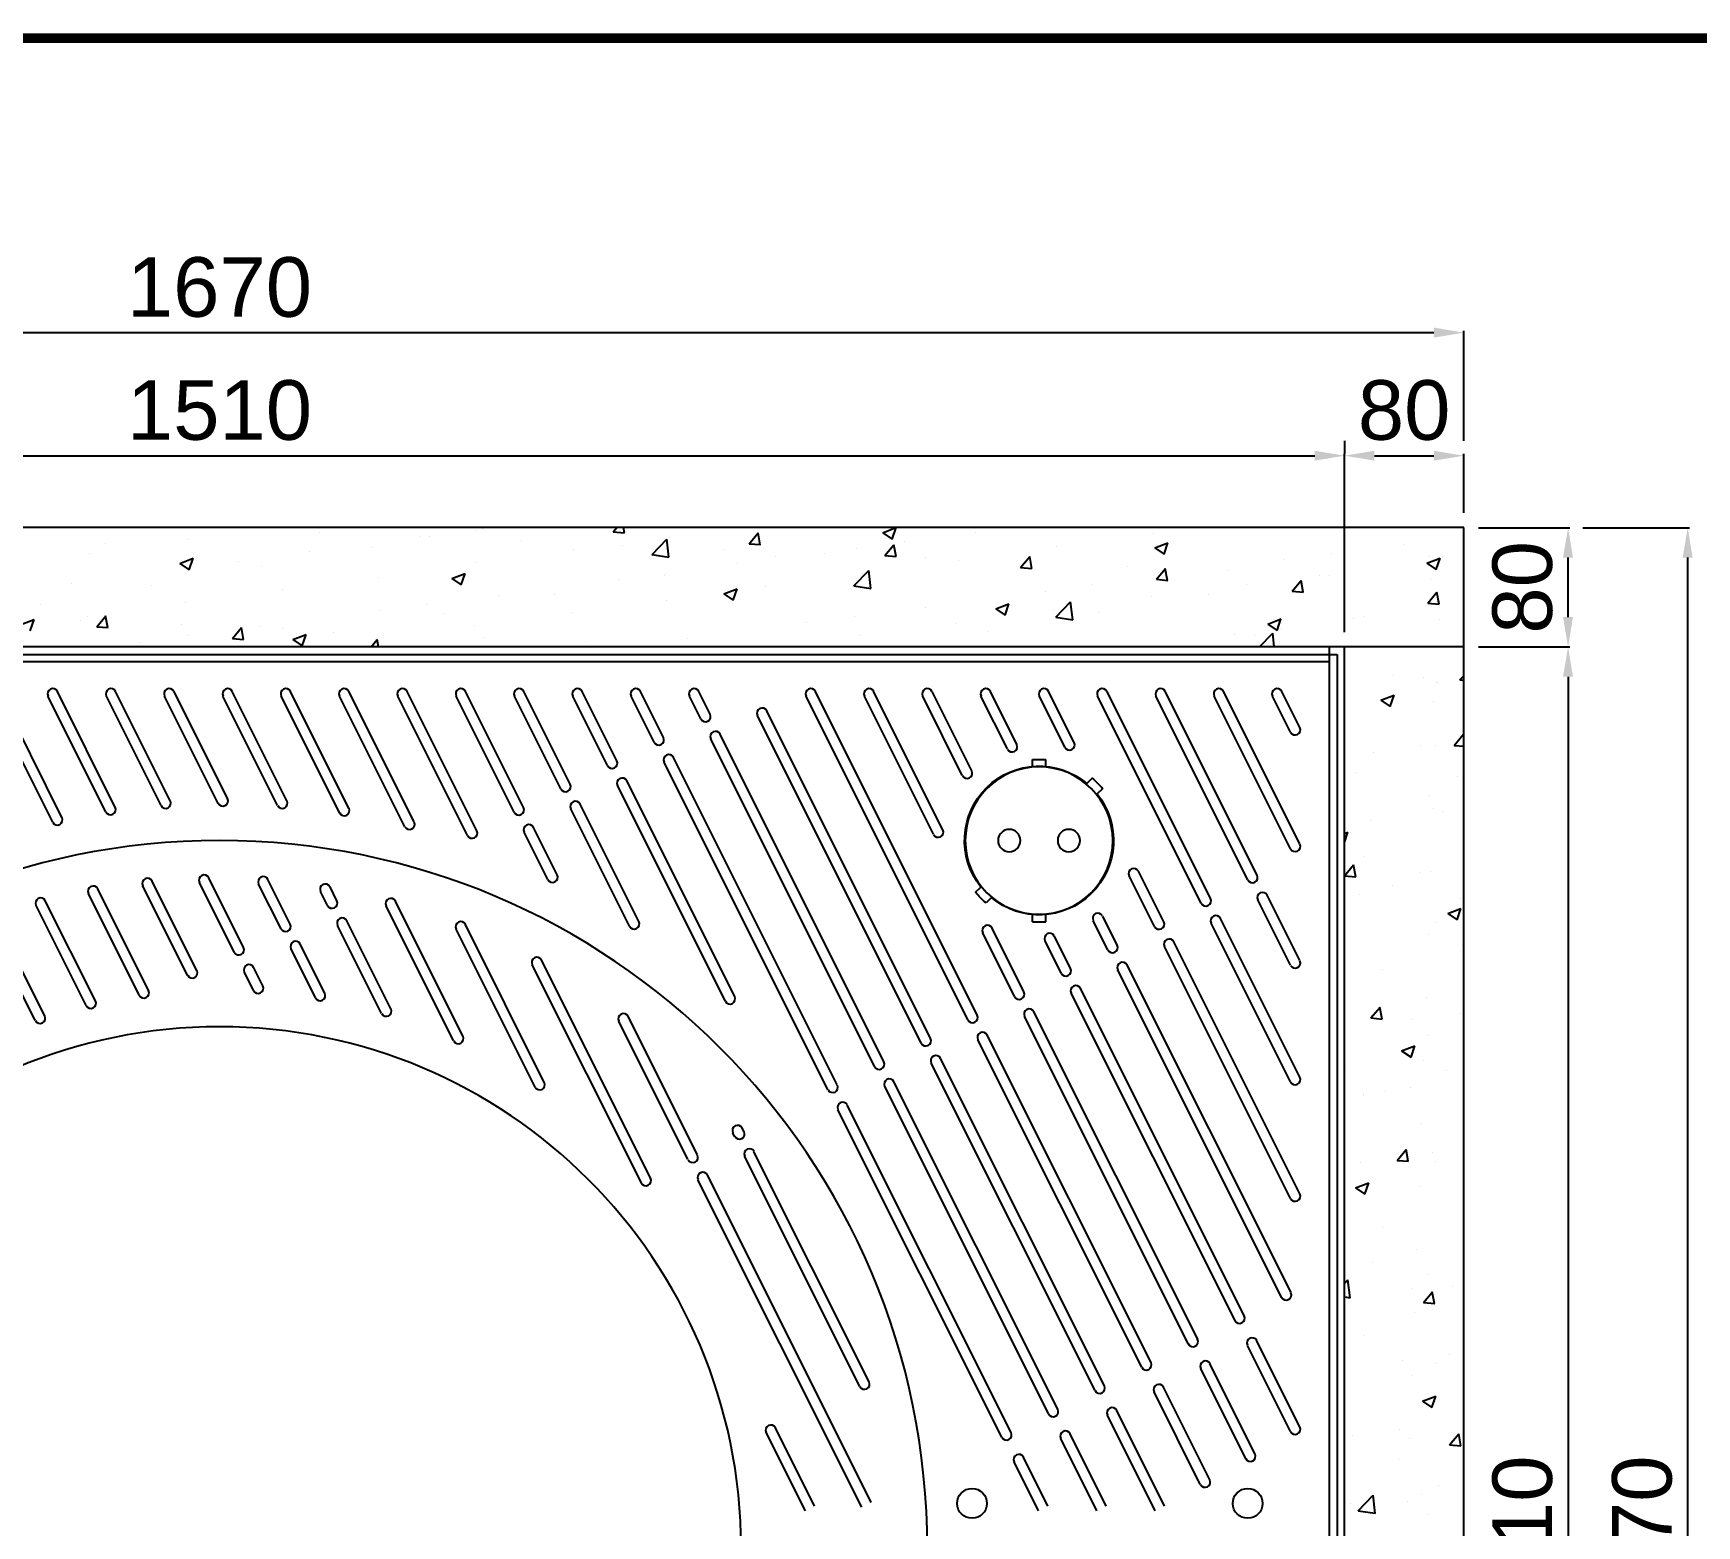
# Model space of a CAD drawing. Header units: millimetres. Extents: x 12472 to 17905, y -36910 to -33068.
# Drawn here: x 13588 to 14705, y -34196 to -33194 of the extents above; entities that cross this region are included whole.
import ezdxf

# ---------------------------------------------------------------- set-up
doc = ezdxf.new("R2010")
doc.units = ezdxf.units.MM
for name, color, linetype in [('LAYOUT', 7, 'Continuous'), ('받침틀', 251, 'Continuous'), ('압연강', 40, 'Continuous')]:
    doc.layers.add(name, color=color, linetype=linetype)
doc.styles.get("Standard").update_dxf_attribs({"font": 'arial.ttf'})
doc.dimstyles.new('ISO-25', dxfattribs={"dimtxt": 40, "dimasz": 20, "dimexe": 1.25, "dimexo": 10, "dimgap": 10, "dimtad": 1, "dimdec": 0, "dimtxsty": 'Standard', "dimcen": 2.5, "dimclrd": 3, "dimclre": 3, "dimclrt": 3, "dimadec": 0, "dimazin": 0, "dimtfac": 1, "dimtdec": 0, "dimtmove": 0, "dimatfit": 3, "dimfxl": 0, "dimarcsym": 0})

# ---------------------------------------------------------------- blocks, each defined once
blk = doc.blocks.new('*D7')
at = {"color": 3, "lineweight": -2, "transparency": 16777216}
for p, q in [((4536, -38799), (4536, -38807.7)), ((4556, -38809), (6026, -38809)), ((6046, -38927.4), (6046, -38807.7))]:
    blk.add_line(p, q, dxfattribs=at)
at = {"color": 3, "transparency": 16777216}
for points in [[(4556, -38805.7), (4556, -38812.3), (4536, -38809)], [(6026, -38805.7), (6026, -38812.3), (6046, -38809)]]:
    blk.add_solid(points, dxfattribs=at)
at = {"layer": 'Defpoints', "color": 0, "transparency": 16777216}
for p in [(4536, -38809), (6046, -38809), (6046, -38937.4)]:
    blk.add_point(p, dxfattribs=at)
at = {"color": 3, "transparency": 16777216, "insert": (5291, -38778.6), "char_height": 40, "attachment_point": 5}
blk.add_mtext('1510', dxfattribs=at)
blk = doc.blocks.new('*D8')
at = {"color": 3, "lineweight": -2, "transparency": 16777216}
for p, q in [((6046, -38799), (6046, -38807.7)), ((6066, -38809), (6106, -38809)), ((6126, -38847.4), (6126, -38807.7))]:
    blk.add_line(p, q, dxfattribs=at)
at = {"color": 3, "transparency": 16777216}
for points in [[(6066, -38805.7), (6066, -38812.3), (6046, -38809)], [(6106, -38805.7), (6106, -38812.3), (6126, -38809)]]:
    blk.add_solid(points, dxfattribs=at)
at = {"layer": 'Defpoints', "color": 0, "transparency": 16777216}
for p in [(6046, -38809), (6126, -38809), (6126, -38857.4)]:
    blk.add_point(p, dxfattribs=at)
at = {"color": 3, "transparency": 16777216, "insert": (6086, -38778.6), "char_height": 40, "attachment_point": 5}
blk.add_mtext('80', dxfattribs=at)
blk = doc.blocks.new('*D3')
at = {"color": 3, "lineweight": -2, "transparency": 16777216}
for p, q in [((4456, -38799), (4456, -38725.1)), ((6106, -38726.4), (4476, -38726.4)), ((6126, -38799), (6126, -38725.1))]:
    blk.add_line(p, q, dxfattribs=at)
at = {"color": 3, "transparency": 16777216}
for points in [[(4476, -38723), (4476, -38729.7), (4456, -38726.4)], [(6106, -38723), (6106, -38729.7), (6126, -38726.4)]]:
    blk.add_solid(points, dxfattribs=at)
at = {"layer": 'Defpoints', "color": 0, "transparency": 16777216}
for p in [(4456, -38726.4), (4456, -38809), (6126, -38809)]:
    blk.add_point(p, dxfattribs=at)
at = {"color": 3, "transparency": 16777216, "insert": (5291, -38696), "char_height": 40, "attachment_point": 5}
blk.add_mtext('1670', dxfattribs=at)
blk = doc.blocks.new('*D9')
at = {"color": 3, "lineweight": -2, "transparency": 16777216}
for p, q in [((6136, -38857.4), (6197.2, -38857.4)), ((6196, -38917.4), (6196, -38877.4)), ((6136, -38937.4), (6197.2, -38937.4))]:
    blk.add_line(p, q, dxfattribs=at)
at = {"color": 3, "transparency": 16777216}
for points in [[(6192.6, -38877.4), (6199.3, -38877.4), (6196, -38857.4)], [(6192.6, -38917.4), (6199.3, -38917.4), (6196, -38937.4)]]:
    blk.add_solid(points, dxfattribs=at)
at = {"layer": 'Defpoints', "color": 0, "transparency": 16777216}
for p in [(6126, -38857.4), (6196, -38857.4), (6126, -38937.4)]:
    blk.add_point(p, dxfattribs=at)
at = {"color": 3, "transparency": 16777216, "insert": (6165.5, -38897.4), "char_height": 40, "attachment_point": 5, "rotation": 90}
blk.add_mtext('80', dxfattribs=at)
blk = doc.blocks.new('*D4')
at = {"color": 3, "lineweight": -2, "transparency": 16777216}
for p, q in [((6176.6, -38937.4), (6197.2, -38937.4)), ((6196, -38957.4), (6196, -40127.4)), ((6136, -40147.4), (6197.2, -40147.4))]:
    blk.add_line(p, q, dxfattribs=at)
at = {"color": 3, "transparency": 16777216}
for points in [[(6192.6, -38957.4), (6199.3, -38957.4), (6196, -38937.4)], [(6192.6, -40127.4), (6199.3, -40127.4), (6196, -40147.4)]]:
    blk.add_solid(points, dxfattribs=at)
at = {"layer": 'Defpoints', "color": 0, "transparency": 16777216}
for p in [(6166.6, -38937.4), (6126, -40147.4), (6196, -40147.4)]:
    blk.add_point(p, dxfattribs=at)
at = {"color": 3, "transparency": 16777216, "insert": (6165.5, -39542.4), "char_height": 40, "attachment_point": 5, "rotation": 90}
blk.add_mtext('1210', dxfattribs=at)
blk = doc.blocks.new('*D2')
at = {"color": 3, "lineweight": -2, "transparency": 16777216}
for p, q in [((6206, -38857.4), (6277.5, -38857.4)), ((6276.3, -40207.4), (6276.3, -38877.4)), ((6206, -40227.4), (6277.5, -40227.4))]:
    blk.add_line(p, q, dxfattribs=at)
at = {"color": 3, "transparency": 16777216}
for points in [[(6272.9, -38877.4), (6279.6, -38877.4), (6276.3, -38857.4)], [(6272.9, -40207.4), (6279.6, -40207.4), (6276.3, -40227.4)]]:
    blk.add_solid(points, dxfattribs=at)
at = {"layer": 'Defpoints', "color": 0, "transparency": 16777216}
for p in [(6196, -38857.4), (6276.3, -38857.4), (6196, -40227.4)]:
    blk.add_point(p, dxfattribs=at)
at = {"color": 3, "transparency": 16777216, "insert": (6245.8, -39542.4), "char_height": 40, "attachment_point": 5, "rotation": 90}
blk.add_mtext('1370', dxfattribs=at)
blk = doc.blocks.new('AG1512')
for p, q in [((16816.1, -35344.5), (18316.1, -35344.5)), ((18316.1, -35344.5), (18316.1, -35944.5))]:
    blk.add_line(p, q)
blk.add_lwpolyline([(18080.5, -35511.4, -0.045549), (18073.5, -35504.2), (18077.1, -35500.7, -0.904534), (18148.1, -35431.1), (18151.7, -35427.5, -0.045549), (18158.7, -35434.7), (18155.1, -35438.2, -0.904534), (18084.1, -35507.8)], format="xyb", close=True)
for centre in [(18071.1, -35914.5), (18256.1, -35914.5)]:
    blk.add_circle(centre, 10)
for radius in [475, 350]:
    blk.add_arc((17566.1, -35944.5), radius, 0, 180)
at = {"layer": '압연강'}
for p, q in [((17454.2, -35457.1), (17411.9, -35372.6)), ((17460.4, -35454), (17418.2, -35369.5)), ((17489.9, -35450.3), (17451, -35372.6)), ((17496.1, -35447.2), (17457.3, -35369.5)), ((17526.9, -35446), (17490.2, -35372.6)), ((17533.1, -35442.9), (17496.4, -35369.5)), ((17565.2, -35444.5), (17529.3, -35372.6)), ((17571.5, -35441.3), (17535.6, -35369.5)), ((17605.1, -35446), (17568.4, -35372.6)), ((17611.4, -35442.8), (17574.7, -35369.5)), ((17646.8, -35451), (17607.6, -35372.6)), ((17653, -35447.9), (17613.8, -35369.5)), ((17690.5, -35460.2), (17646.7, -35372.6)), ((17696.7, -35457), (17652.9, -35369.5)), ((17732.6, -35466.1), (17685.8, -35372.6)), ((17738.8, -35463), (17692.1, -35369.5)), ((17763.9, -35450.4), (17724.9, -35372.6)), ((17770.1, -35447.3), (17731.2, -35369.5)), ((17795.2, -35434.8), (17764.1, -35372.6)), ((17801.4, -35431.7), (17770.3, -35369.5)), ((17826.5, -35419.1), (17803.2, -35372.6)), ((17832.7, -35416), (17809.5, -35369.5)), ((17857.8, -35403.5), (17842.3, -35372.6)), ((17864.1, -35400.4), (17848.6, -35369.5)), ((17889.1, -35387.8), (17881.5, -35372.6)), ((17895.4, -35384.7), (17887.7, -35369.5)), ((18068.4, -35589.8), (17959.7, -35372.6)), ((18074.6, -35586.7), (17966, -35369.5)), ((18045.2, -35465.3), (17998.9, -35372.6)), ((18051.5, -35462.2), (18005.1, -35369.5)), ((18064.6, -35425.9), (18038, -35372.6)), ((18070.9, -35422.7), (18044.3, -35369.5)), ((18094.9, -35408), (18077.1, -35372.6)), ((18101.1, -35404.9), (18083.4, -35369.5)), ((18133.4, -35406.8), (18116.3, -35372.6)), ((18139.6, -35403.7), (18122.5, -35369.5)), ((18224.9, -35511.6), (18155.4, -35372.6)), ((18231.1, -35508.4), (18161.7, -35369.5)), ((18256.2, -35495.9), (18194.5, -35372.6)), ((18262.4, -35492.8), (18200.8, -35369.5)), ((18284.8, -35475), (18233.7, -35372.6)), ((18291.1, -35471.8), (18239.9, -35369.5)), ((18284.8, -35396.7), (18272.8, -35372.6)), ((18291.1, -35393.6), (18279, -35369.5)), ((18037, -35605.5), (17927.1, -35385.6)), ((18043.3, -35602.3), (17933.4, -35382.5)), ((18005.7, -35621.1), (17895.8, -35401.3)), ((18012, -35618), (17902.1, -35398.1)), ((17974.4, -35636.8), (17864.5, -35416.9)), ((17980.7, -35633.6), (17870.8, -35413.8)), ((17911.9, -35574.3), (17839.5, -35429.4)), ((17905.6, -35577.4), (17833.2, -35432.6)), ((17841.3, -35527), (17801.9, -35448.2)), ((17847.5, -35523.9), (17808.2, -35445.1)), ((17786.5, -35495.6), (17770.6, -35463.9)), ((17792.7, -35492.5), (17776.8, -35460.7)), ((17551, -35556.9), (17520.9, -35496.7)), ((17576, -35544.4), (17552.7, -35497.6)), ((17582.3, -35541.2), (17559, -35494.5)), ((17613.6, -35525.6), (17598.6, -35495.6)), ((18193.6, -35527.2), (18176.6, -35493.2)), ((18199.8, -35524.1), (18182.9, -35490.1)), ((17512.3, -35573.3), (17478.1, -35505.1)), ((17518.5, -35570.2), (17484.4, -35501.9)), ((17544.7, -35560), (17514.7, -35499.9)), ((17607.4, -35528.7), (17592.4, -35498.8)), ((17638.7, -35513.1), (17634, -35503.7)), ((17644.9, -35509.9), (17640.3, -35500.6)), ((18291.1, -35550.1), (18269.2, -35506.2)), ((17476.6, -35580.3), (17443, -35513)), ((17482.9, -35577.2), (17449.2, -35509.9)), ((17723.2, -35604), (17677.9, -35513.4)), ((17729.5, -35600.8), (17684.2, -35510.2)), ((18168.5, -35539.7), (18158.8, -35520.2)), ((18284.8, -35553.2), (18262.9, -35509.3)), ((17442.5, -35590.4), (17409.1, -35523.6)), ((17448.8, -35587.3), (17415.4, -35520.4)), ((17674.9, -35585.6), (17645.4, -35526.5)), ((17681.2, -35582.5), (17651.6, -35523.3)), ((17777.9, -35635), (17724.9, -35528.9)), ((17784.1, -35631.9), (17731.1, -35525.8)), ((18099.7, -35574.2), (18078.3, -35531.5)), ((18105.9, -35571), (18084.6, -35528.3)), ((18162.3, -35542.9), (18152.5, -35523.3)), ((18284.8, -35631.5), (18231.6, -35525)), ((18291.1, -35628.4), (18237.8, -35521.8)), ((17630.5, -35575), (17614.1, -35542.1)), ((17636.8, -35571.9), (17620.3, -35539)), ((18131, -35558.5), (18120.1, -35536.8)), ((18137.2, -35555.4), (18126.4, -35533.6)), ((18284.8, -35709.7), (18200.3, -35540.6)), ((18291.1, -35706.6), (18206.5, -35537.5)), ((17849.2, -35699.4), (17776, -35552.9)), ((17855.5, -35696.3), (17782.2, -35549.8)), ((18285.2, -35773), (18175.2, -35553.1)), ((17588.9, -35570.2), (17582.8, -35557.8)), ((17595.2, -35567), (17589, -35554.6)), ((18278.9, -35776.2), (18169, -35556.3)), ((18247.6, -35791.8), (18137.7, -35571.9)), ((18253.9, -35788.7), (18143.9, -35568.8)), ((18222.6, -35804.3), (18112.6, -35584.5)), ((17880.5, -35683.7), (17834, -35590.8)), ((17886.8, -35680.6), (17840.3, -35587.6)), ((18216.3, -35807.5), (18106.4, -35587.6)), ((18185, -35823.1), (18075.1, -35603.2)), ((18191.3, -35820), (18081.3, -35600.1)), ((18153.7, -35838.8), (18043.8, -35618.9)), ((18160, -35835.6), (18050, -35615.8)), ((18128.7, -35851.3), (18018.7, -35631.4)), ((18122.4, -35854.4), (18012.5, -35634.5)), ((18091.1, -35870.1), (17981.1, -35650.2)), ((18097.3, -35866.9), (17987.4, -35647.1)), ((17918.1, -35665), (17916.9, -35662.6)), ((17911.8, -35668.1), (17910.7, -35665.8)), ((17995.8, -35836), (17918.5, -35681.5)), ((18002, -35832.9), (17924.8, -35678.4)), ((17997.2, -35917), (17887.2, -35697.2)), ((18003.4, -35913.9), (17893.5, -35694)), ((18284.8, -35866.3), (18255.9, -35808.4)), ((18291.1, -35863.1), (18262.1, -35805.2)), ((18261.1, -35881.4), (18230.8, -35820.9)), ((18254.8, -35884.5), (18224.6, -35824)), ((18224.3, -35901.8), (18193.3, -35839.7)), ((18230.6, -35898.7), (18199.5, -35836.5)), ((18200.3, -35916.3), (18168.2, -35852.2)), ((17965.5, -35916.3), (17939.3, -35863.8)), ((18194, -35919.5), (18162, -35855.3)), ((17959.3, -35919.5), (17933, -35867)), ((18154.9, -35919.5), (18130.7, -35871)), ((18161.2, -35916.3), (18136.9, -35867.8)), ((18115.8, -35919.5), (18099.4, -35886.6)), ((18122, -35916.3), (18105.6, -35883.5))]:
    blk.add_line(p, q, dxfattribs=at)
for centre, start, end in [((17454.2, -35371), 26.5651, 206.5651), ((17493.3, -35371), 26.5651, 206.5651), ((17532.4, -35371), 26.5651, 206.5651), ((17571.6, -35371), 26.5651, 206.5651), ((17610.7, -35371), 26.5651, 206.5651), ((17649.8, -35371), 26.5651, 206.5651), ((17688.9, -35371), 26.5651, 206.5651), ((17728.1, -35371), 26.5651, 206.5651), ((17767.2, -35371), 26.5651, 206.5651), ((17806.3, -35371), 26.5651, 206.5651), ((17845.5, -35371), 26.5651, 206.5651), ((17884.6, -35371), 26.5651, 206.5651), ((17962.9, -35371), 26.5651, 206.5651), ((18002, -35371), 26.5651, 206.5651), ((18041.1, -35371), 26.5651, 206.5651), ((18080.3, -35371), 26.5651, 206.5651), ((18119.4, -35371), 26.5651, 206.5651), ((18158.5, -35371), 26.5651, 206.5651), ((18197.7, -35371), 26.5651, 206.5651), ((18236.8, -35371), 26.5651, 206.5651), ((18275.9, -35371), 26.5651, 206.5651), ((17892.2, -35386.3), 206.5651, 26.5651), ((17930.2, -35384), 26.5651, 206.5651), ((17898.9, -35399.7), 26.5651, 206.5651), ((18288, -35395.1), 206.5651, 26.5651), ((17860.9, -35401.9), 206.5651, 26.5651), ((18098, -35406.5), 206.5651, 26.5651), ((18136.5, -35405.2), 206.5651, 26.5651), ((17829.6, -35417.6), 206.5651, 26.5651), ((17867.6, -35415.3), 26.5651, 206.5651), ((17836.3, -35431), 26.5651, 206.5651), ((18067.8, -35424.3), 206.5651, 26.5651), ((17568.4, -35442.9), 206.5651, 26.5651), ((17798.3, -35433.2), 206.5651, 26.5651), ((17493, -35448.7), 206.5651, 26.5651), ((17530, -35444.4), 206.5651, 26.5651), ((17608.3, -35444.4), 206.5651, 26.5651), ((17649.9, -35449.4), 206.5651, 26.5651), ((17767, -35448.9), 206.5651, 26.5651), ((17805, -35446.6), 26.5651, 206.5651), ((17457.3, -35455.6), 206.5651, 26.5651), ((17693.6, -35458.6), 206.5651, 26.5651), ((17735.7, -35464.5), 206.5651, 26.5651), ((17773.7, -35462.3), 26.5651, 206.5651), ((18048.4, -35463.8), 206.5651, 26.5651), ((18288, -35473.4), 206.5651, 26.5651), ((17517.8, -35498.3), 26.5651, 206.5651), ((17555.8, -35496.1), 26.5651, 206.5651), ((17595.5, -35497.2), 26.5651, 206.5651), ((17789.6, -35494.1), 206.5651, 26.5651), ((18179.7, -35491.7), 26.5651, 206.5651), ((18259.3, -35494.3), 206.5651, 26.5651), ((17446.1, -35511.5), 26.5651, 206.5651), ((17481.3, -35503.5), 26.5651, 206.5651), ((17637.1, -35502.2), 26.5651, 206.5651), ((17681.1, -35511.8), 26.5651, 206.5651), ((18228, -35510), 206.5651, 26.5651), ((18266, -35507.8), 26.5651, 206.5651), ((17641.8, -35511.5), 206.5651, 26.5651), ((18155.6, -35521.7), 26.5651, 206.5651), ((18234.7, -35523.4), 26.5651, 206.5651), ((17610.5, -35527.1), 206.5651, 26.5651), ((17648.5, -35524.9), 26.5651, 206.5651), ((17728, -35527.4), 26.5651, 206.5651), ((17844.4, -35525.4), 206.5651, 26.5651), ((18081.4, -35529.9), 26.5651, 206.5651), ((18196.7, -35525.6), 206.5651, 26.5651), ((17579.2, -35542.8), 206.5651, 26.5651), ((17617.2, -35540.6), 26.5651, 206.5651), ((18123.2, -35535.2), 26.5651, 206.5651), ((18165.4, -35541.3), 206.5651, 26.5651), ((18203.4, -35539.1), 26.5651, 206.5651), ((17585.9, -35556.2), 26.5651, 206.5651), ((17779.1, -35551.3), 26.5651, 206.5651), ((18172.1, -35554.7), 26.5651, 206.5651), ((18288, -35551.7), 206.5651, 26.5651), ((17547.9, -35558.4), 206.5651, 26.5651), ((18134.1, -35557), 206.5651, 26.5651), ((17515.4, -35571.8), 206.5651, 26.5651), ((17592.1, -35568.6), 206.5651, 26.5651), ((17633.6, -35573.5), 206.5651, 26.5651), ((17908.7, -35575.8), 206.5651, 26.5651), ((18102.8, -35572.6), 206.5651, 26.5651), ((18140.8, -35570.4), 26.5651, 206.5651), ((17445.7, -35588.8), 206.5651, 26.5651), ((17479.8, -35578.7), 206.5651, 26.5651), ((17678.1, -35584), 206.5651, 26.5651), ((17837.2, -35589.2), 26.5651, 206.5651), ((18071.5, -35588.3), 206.5651, 26.5651), ((18109.5, -35586), 26.5651, 206.5651), ((18078.2, -35601.7), 26.5651, 206.5651), ((17726.4, -35602.4), 206.5651, 26.5651), ((18040.2, -35603.9), 206.5651, 26.5651), ((18008.9, -35619.6), 206.5651, 26.5651), ((18046.9, -35617.3), 26.5651, 206.5651), ((17781, -35633.4), 206.5651, 26.5651), ((18015.6, -35633), 26.5651, 206.5651), ((18288, -35629.9), 206.5651, 26.5651), ((17977.6, -35635.2), 206.5651, 26.5651), ((17984.3, -35648.6), 26.5651, 206.5651), ((17913.8, -35664.2), 26.5651, 206.5651), ((17915, -35666.5), 206.5651, 26.5651), ((17921.7, -35679.9), 26.5651, 206.5651), ((17883.7, -35682.2), 206.5651, 26.5651), ((17852.3, -35697.8), 206.5651, 26.5651), ((17890.4, -35695.6), 26.5651, 206.5651), ((18288, -35708.2), 206.5651, 26.5651), ((18282, -35774.6), 206.5651, 26.5651), ((18250.7, -35790.2), 206.5651, 26.5651), ((18219.4, -35805.9), 206.5651, 26.5651), ((18259, -35806.8), 26.5651, 206.5651), ((18188.1, -35821.5), 206.5651, 26.5651), ((18227.7, -35822.4), 26.5651, 206.5651), ((17998.9, -35834.4), 206.5651, 26.5651), ((18156.8, -35837.2), 206.5651, 26.5651), ((18196.4, -35838.1), 26.5651, 206.5651), ((18125.5, -35852.9), 206.5651, 26.5651), ((18165.1, -35853.7), 26.5651, 206.5651), ((17936.1, -35865.4), 26.5651, 206.5651), ((18133.8, -35869.4), 26.5651, 206.5651), ((18288, -35864.7), 206.5651, 26.5651), ((18094.2, -35868.5), 206.5651, 26.5651), ((18102.5, -35885.1), 26.5651, 206.5651), ((18257.9, -35882.9), 206.5651, 26.5651), ((18227.5, -35900.2), 206.5651, 26.5651)]:
    blk.add_arc(centre, 3.5, start, end, dxfattribs=at)
blk = doc.blocks.new('A$C6562381F')
for p, q in [((4.5, 54.5), (-4.5, 54.5)), ((-4.5, 49.3), (-4.5, 54.5)), ((4.5, 49.3), (4.5, 54.5)), ((-4.5, -54.5), (-4.5, -49.3)), ((4.5, -54.5), (-4.5, -54.5)), ((4.5, -54.5), (4.5, -49.3))]:
    blk.add_line(p, q)
for centre, radius in [((0, 0), 49.5), ((-20, 0), 7.5), ((20, 0), 7.5)]:
    blk.add_circle(centre, radius)
blk = doc.blocks.new('A$C5BBE172E')
at = {"linetype": 'Continuous'}
for p, q in [((70.9, 707.4), (70.9, 707.4)), ((138.7, 704.6), (138.7, 704.6)), ((244.3, 706.1), (244.3, 706.1)), ((248, 707), (248, 707)), ((336, 704.9), (338.3, 707.7)), ((336, 704.9), (343.6, 704.2)), ((343.5, 704.2), (342.9, 707.7)), ((427.1, 696.9), (433.2, 704.2)), ((434.6, 696.2), (433.2, 704.2)), ((516.8, 704.3), (525.6, 707.7)), ((516.8, 704.3), (523.1, 700)), ((523.1, 700), (525.7, 707.7)), ((579.2, 704.5), (579.2, 704.5)), ((698.5, 703.8), (698.5, 703.8)), ((-4.6, 696.8), (-4.6, 696.8)), ((50.4, 699.7), (50.4, 699.7)), ((174, 694.3), (174, 694.3)), ((206.5, 701.7), (206.5, 701.7)), ((212.6, 701.9), (212.6, 701.9)), ((274.3, 698.9), (274.3, 698.9)), ((309.4, 692.9), (309.4, 692.9)), ((342.1, 696), (342.1, 696)), ((362, 689.7), (371.8, 700)), ((373.2, 687.9), (371.8, 700)), ((373.5, 701.1), (373.5, 701.1)), ((409.9, 693.1), (409.9, 693.1)), ((427.1, 696.9), (434.7, 696.3)), ((499.3, 694), (499.3, 694)), ((518.2, 689), (524.3, 696.2)), ((518.7, 700.7), (518.7, 700.7)), ((525.7, 688.3), (524.3, 696.2)), ((531.1, 698.2), (531.1, 698.2)), ((633.3, 694.9), (633.3, 694.9)), ((699.3, 694.1), (705.7, 689.8)), ((699.4, 694.1), (708.2, 697.5)), ((705.7, 689.8), (708.2, 697.5)), ((866, 696.6), (866, 696.6)), ((-15.5, 690.1), (-15.5, 690.1)), ((45.1, 683.7), (54, 687.1)), ((45.1, 683.6), (51.4, 679.4)), ((51.4, 679.4), (54, 687.1)), ((84.2, 685.1), (84.2, 685.1)), ((99.9, 681.6), (99.9, 681.6)), ((132.3, 691.4), (132.3, 691.4)), ((244.2, 684), (244.2, 684)), ((361.9, 689.7), (373.2, 687.9)), ((419.1, 683.5), (419.1, 683.5)), ((444.7, 688), (444.7, 688)), ((477.7, 690.3), (477.7, 690.3)), ((518.2, 689), (525.8, 688.3)), ((545.5, 687.4), (545.5, 687.4)), ((567.3, 685.4), (567.3, 685.4)), ((609.3, 681), (615.4, 688.3)), ((609.3, 681), (616.9, 680.3)), ((613.3, 684.5), (613.3, 684.5)), ((616.8, 680.3), (615.4, 688.3)), ((681.1, 681.7), (681.1, 681.7)), ((786.1, 686.1), (786.1, 686.1)), ((817.9, 690.3), (817.9, 690.3)), ((881.9, 683.9), (890.8, 687.3)), ((881.9, 683.9), (888.2, 679.7)), ((883.8, 688.5), (883.8, 688.5)), ((888.2, 679.7), (890.8, 687.3)), ((892.3, 688.2), (892.3, 688.2)), ((-27.8, 670.3), (-27.8, 670.3)), ((52.5, 680.9), (52.5, 680.9)), ((178.2, 674.5), (178.2, 674.5)), ((227.6, 673.5), (236.5, 676.9)), ((227.6, 673.5), (233.9, 669.2)), ((233.9, 669.2), (236.5, 676.9)), ((339.2, 672.9), (339.2, 672.9)), ((370.6, 675.3), (370.6, 675.3)), ((371, 677.1), (371, 677.1)), ((497.5, 668.7), (507.4, 679)), ((503.2, 677.2), (503.2, 677.2)), ((508.8, 666.9), (507.4, 679)), ((700.4, 673), (706.5, 680.3)), ((700.4, 673), (708, 672.3)), ((705.9, 675.5), (705.9, 675.5)), ((707.9, 672.3), (706.4, 680.3)), ((748.9, 678.8), (748.9, 678.8)), ((791.5, 665), (797.6, 672.3)), ((799, 664.4), (797.5, 672.3)), ((809.8, 675.8), (809.8, 675.8)), ((816.7, 675.9), (816.7, 675.9)), ((827.1, 679.2), (827.1, 679.2)), ((884.5, 673.1), (884.5, 673.1)), ((25.8, 668.9), (25.8, 668.9)), ((114.1, 666.3), (114.1, 666.3)), ((259, 662.4), (259, 662.4)), ((296.5, 662.6), (296.5, 662.6)), ((372, 658.8), (372, 658.8)), ((410.1, 663.3), (419, 666.7)), ((410.1, 663.3), (416.4, 659)), ((416.4, 659), (419, 666.7)), ((438, 668.3), (438, 668.3)), ((497.5, 668.7), (508.8, 666.9)), ((626, 665), (626, 665)), ((657.8, 669.2), (657.8, 669.2)), ((696.9, 661.6), (696.9, 661.6)), ((735.7, 663.1), (735.7, 663.1)), ((761.1, 669.7), (761.1, 669.7)), ((791.5, 665), (799.1, 664.4)), ((882.6, 657.1), (888.7, 664.4)), ((890.1, 656.4), (888.6, 664.4)), ((-48.2, 656.2), (-48.2, 656.2)), ((-17.1, 647.9), (-17.1, 647.9)), ((-10.7, 641.2), (-4.6, 648.5)), ((-3.2, 640.6), (-4.7, 648.5)), ((48.9, 657.4), (48.9, 657.4)), ((179.1, 651.9), (179.1, 651.9)), ((210.9, 656), (210.9, 656)), ((222.5, 649.9), (222.5, 649.9)), ((307.9, 650.7), (307.9, 650.7)), ((497.7, 648.1), (497.7, 648.1)), ((545.8, 654.4), (545.8, 654.4)), ((592.6, 653.1), (601.5, 656.6)), ((592.6, 653.1), (599, 648.9)), ((599, 648.9), (601.5, 656.5)), ((631.7, 652.6), (631.7, 652.6)), ((633, 647.6), (642.9, 657.9)), ((633, 647.7), (644.3, 645.9)), ((644.3, 645.9), (642.9, 657.9)), ((661.6, 650.4), (661.6, 650.4)), ((840.2, 647.9), (840.2, 647.9)), ((882.6, 657.1), (890.2, 656.4)), ((-61.6, 642.7), (-52.7, 646.1)), ((-55.3, 638.4), (-52.7, 646.1)), ((-21.6, 645.4), (-21.6, 645.4)), ((-10.7, 641.2), (-3.1, 640.6)), ((46.2, 642.5), (46.2, 642.5)), ((80.4, 633.3), (86.5, 640.6)), ((87.9, 632.6), (86.4, 640.6)), ((98.9, 641.3), (98.9, 641.3)), ((114, 639.7), (114, 639.7)), ((148.4, 637.2), (148.4, 637.2)), ((181.8, 636.8), (181.8, 636.8)), ((242.6, 641.7), (242.6, 641.7)), ((465.9, 643.9), (465.9, 643.9)), ((565.8, 643.1), (565.8, 643.1)), ((587.6, 637.7), (587.6, 637.7)), ((769.6, 627.7), (778.5, 636.9)), ((775.2, 643), (784.1, 646.4)), ((775.2, 643), (781.5, 638.7)), ((779.5, 627.7), (778.5, 636.9)), ((781.5, 638.7), (784, 646.4)), ((784.5, 640.2), (784.5, 640.2)), ((825.5, 636.9), (825.5, 636.9)), ((832.6, 646.5), (832.6, 646.5)), ((890.7, 645.9), (890.7, 645.9)), ((5.2, 628.4), (5.2, 628.4)), ((19, 630.8), (19, 630.8)), ((50.8, 635), (50.8, 635)), ((80.4, 633.3), (87.9, 632.6)), ((120.9, 632.5), (129.8, 635.9)), ((120.9, 632.5), (127.2, 628.3)), ((127.2, 628.3), (129.8, 635.9)), ((173.4, 627.7), (177.6, 632.6)), ((176.7, 632.2), (176.7, 632.2)), ((178.4, 627.7), (177.5, 632.6)), ((249.6, 634), (249.6, 634)), ((317.4, 631.1), (317.4, 631.1)), ((385.2, 628.2), (385.2, 628.2)), ((385.7, 633.4), (385.7, 633.4)), ((501.6, 635), (501.6, 635)), ((752.7, 636), (752.7, 636)), ((766.1, 635.2), (766.1, 635.2)), ((859.7, 608.2), (859.7, 608.2)), ((879.4, 607), (879.4, 607)), ((888.7, 603.5), (888.7, 603.5)), ((889.2, 603.6), (889.2, 603.6)), ((904.1, 605.6), (906.7, 608.2)), ((904.1, 605.6), (906.7, 605.2)), ((851, 591.8), (859.9, 595.3)), ((851, 591.8), (857.3, 587.6)), ((857.3, 587.6), (859.9, 595.2)), ((886.5, 591.1), (886.5, 591.1)), ((877.8, 561.1), (877.8, 561.1)), ((887.6, 561.3), (887.6, 561.3)), ((900.2, 561.5), (906.3, 568.8)), ((900.2, 561.5), (906.7, 561)), ((906.7, 566.7), (906.3, 568.8)), ((846, 556.9), (846, 556.9)), ((834.5, 543.6), (834.5, 543.6)), ((902.3, 540.8), (902.3, 540.8)), ((883.4, 527.7), (883.4, 527.7)), ((886.1, 519), (886.1, 519)), ((892.5, 517.3), (892.5, 517.3)), ((826.7, 502.3), (829, 503.2)), ((826.7, 496.3), (829, 503.2)), ((844.4, 511), (844.4, 511)), ((826.7, 474), (832.8, 481.3)), ((834.3, 473.3), (832.8, 481.3)), ((839.8, 487.1), (839.8, 487.1)), ((826.7, 474), (834.3, 473.3)), ((877.5, 475.9), (877.5, 475.9)), ((884.5, 476.8), (884.5, 476.8)), ((836.5, 461.7), (836.5, 461.7)), ((859.1, 467.2), (859.1, 467.2)), ((904.3, 458.8), (904.3, 458.8)), ((895.9, 448.6), (904.8, 452)), ((895.9, 448.6), (902.2, 444.3)), ((902.2, 444.3), (904.8, 452)), ((888.3, 442.7), (888.3, 442.7)), ((883, 434.5), (883, 434.5)), ((905.9, 427.7), (905.9, 427.7)), ((852.3, 411.3), (852.3, 411.3)), ((881.5, 392.2), (881.5, 392.2)), ((844.3, 378.5), (850.5, 385.8)), ((851.9, 377.8), (850.4, 385.7)), ((904.3, 381.8), (904.3, 381.8)), ((844.3, 378.5), (851.9, 377.8)), ((872.5, 377.6), (872.5, 377.6)), ((865, 356.5), (873.9, 359.9)), ((871.3, 352.2), (873.9, 359.9)), ((883.1, 366.9), (883.1, 366.9)), ((827.5, 346.4), (827.5, 346.4)), ((865, 356.5), (871.3, 352.2)), ((879.9, 349.9), (879.9, 349.9)), ((895.3, 343.5), (895.3, 343.5)), ((839.1, 327.5), (839.1, 327.5)), ((839.4, 326.3), (839.4, 326.3)), ((854.3, 329.3), (854.3, 329.3)), ((870.8, 331.7), (870.8, 331.7)), ((878.4, 307.7), (878.4, 307.7)), ((837.4, 281.6), (837.4, 281.6)), ((862, 282.9), (868.1, 290.2)), ((862, 282.9), (869.6, 282.3)), ((869.5, 282.3), (868, 290.2)), ((885.5, 287.9), (885.5, 287.9)), ((887.9, 281.9), (887.9, 281.9)), ((870.1, 279), (870.1, 279)), ((834.1, 264.4), (843, 267.8)), ((834.1, 264.4), (840.4, 260.2)), ((840.4, 260.2), (843, 267.8)), ((876.8, 265.4), (876.8, 265.4)), ((852.1, 237.8), (852.1, 237.8)), ((845.3, 214.1), (845.3, 214.1)), ((875.3, 223.1), (875.3, 223.1)), ((826.7, 200.3), (829, 202.7)), ((830.4, 190.7), (829, 202.7)), ((882.7, 206.1), (882.7, 206.1)), ((826.7, 191.3), (830.4, 190.7)), ((872.1, 197), (872.1, 197)), ((879.6, 187.4), (885.7, 194.7)), ((887.1, 186.7), (885.6, 194.7)), ((898.9, 198.3), (898.9, 198.3)), ((873.7, 180.8), (873.7, 180.8)), ((879.6, 187.4), (887.2, 186.7)), ((839.1, 165.5), (839.1, 165.5)), ((865.5, 148.2), (865.5, 148.2)), ((887.9, 146.7), (887.9, 146.7)), ((897.3, 152.4), (897.3, 152.4)), ((872.2, 138.5), (872.2, 138.5)), ((879, 121.2), (887.9, 124.6)), ((885.3, 116.9), (887.9, 124.6)), ((879, 121.2), (885.3, 116.9)), ((887.6, 121), (887.6, 121)), ((863.9, 102.3), (863.9, 102.3)), ((832.1, 98.1), (832.1, 98.1)), ((870.6, 96.3), (870.6, 96.3)), ((897.2, 91.9), (903.3, 99.2)), ((897.2, 91.9), (904.8, 91.2)), ((904.7, 91.2), (903.3, 99.2)), ((863.1, 81.8), (863.1, 81.8)), ((835.9, 47.7), (845.8, 58)), ((847.2, 45.9), (845.8, 58)), ((878.6, 58.6), (878.6, 58.6)), ((889.9, 64.7), (889.9, 64.7)), ((830.5, 52.2), (830.5, 52.2)), ((835.9, 47.7), (847.2, 46)), ((869.1, 54), (869.1, 54)), ((882.3, 45.3), (882.3, 45.3))]:
    blk.add_line(p, q, dxfattribs=at)
at = {"layer": '받침틀'}
for p, q in [((906.7, 707.7), (-763.3, 707.7)), ((906.7, -662.3), (906.7, 707.7)), ((906.7, 627.7), (-763.3, 627.7)), ((816.7, -582.3), (816.7, 627.7)), ((826.7, -582.3), (826.7, 627.7)), ((816.7, 617.7), (-673.3, 617.7))]:
    blk.add_line(p, q, dxfattribs=at)
for base, p1, p2, picture, middle in [((-763.3, 838.7), (906.7, 756), (-763.3, 756), '*D3', (71.7, 869.1)), ((826.7, 756), (-683.3, 756), (826.7, 627.7), '*D7', (71.7, 786.5)), ((906.7, 756), (826.7, 756), (906.7, 707.7), '*D8', (866.7, 786.5))]:
    dim = blk.add_linear_dim(base=base, p1=p1, p2=p2, dimstyle='ISO-25')
    dim.commit()
    dim.dimension.update_dxf_attribs({"geometry": picture, "text_midpoint": middle, "insert": (-5219.3, 39565)})
for base, p1, p2, picture, middle in [((976.6, 707.7), (906.7, 627.7), (906.7, 707.7), '*D9', (946.2, 667.7)), ((1056.9, 707.7), (976.6, -662.3), (976.6, 707.7), '*D2', (1026.5, 22.7)), ((976.6, -582.3), (947.3, 627.7), (906.7, -582.3), '*D4', (946.2, 22.7))]:
    dim = blk.add_linear_dim(base=base, p1=p1, p2=p2, angle=90, dimstyle='ISO-25')
    dim.commit()
    dim.dimension.update_dxf_attribs({"geometry": picture, "text_midpoint": middle, "insert": (-5219.3, 39565)})

msp = doc.modelspace()

# ---------------------------------------------------------------- linework, layer by layer
at = {"layer": 'LAYOUT', "const_width": 6.47}
msp.add_lwpolyline([(12601.4, -36780.2), (17775.8, -36780.2), (17775.8, -33196.9), (12601.4, -33196.9)], close=True, dxfattribs=at)

# ---------------------------------------------------------------- block references
for name, p in [('A$C5BBE172E', (13641.6, -34233.3)), ('AG1512', (-3852.8, 1733.8))]:
    msp.add_blockref(name, p)
at = {"xscale": -1}
msp.add_blockref('A$C6562381F', (14263.3, -33735.7), dxfattribs=at)

doc.saveas('drawing.dxf')
